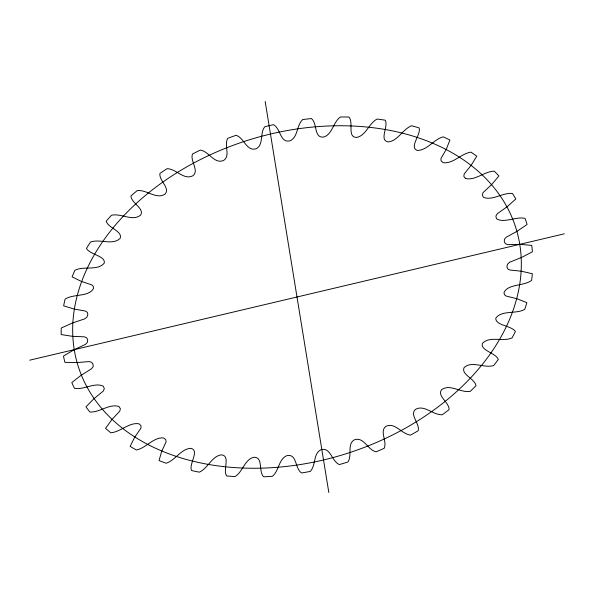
<?xml version="1.0" encoding="UTF-8"?>
<svg xmlns="http://www.w3.org/2000/svg" width="594" height="594" viewBox="0 0 594 594"><rect width="100%" height="100%" fill="white"/><g stroke="black" fill="none" stroke-linecap="round" stroke-linejoin="round"><path stroke-width="0.89" d="M29.7 360.179L564.3 233.821M465.317 178.23L463.817 176.299L464.196 173.953L471.324 165.073L476.737 156.185A241.268 172.676 -17.6 0 0 470.96 152.131C461.085 153.549 453.252 163.951 443.347 162.697A15.088 10.796 -17.6 0 1 443.005 162.504L441.067 160.848L440.948 158.561L446.309 149.183L449.918 140.013A241.268 172.676 -17.6 0 0 443.169 136.858C433.613 139.375 427.242 150.557 417.307 150.408A15.088 10.796 -17.6 0 1 416.914 150.267C409.058 147 421.295 134.519 419.141 127.91A241.268 172.676 -17.6 0 0 411.59 125.735C402.576 129.254 397.891 141.06 388.149 141.907A15.088 10.796 -17.6 0 1 387.719 141.825C379.069 139.746 388.751 126.425 385.194 120.181A241.268 172.676 -17.6 0 0 377.042 119.052C368.763 123.448 366.008 135.684 356.623 137.429A15.088 10.796 -17.6 0 1 356.177 137.4C347.126 136.843 353.816 122.535 348.968 117.04A241.268 172.676 -17.6 0 0 340.421 116.973C333.041 122.149 332.462 134.541 323.559 137.08A15.088 10.796 -17.6 0 1 323.099 137.11C313.788 137.682 317.5 123.203 311.397 118.555A241.268 172.676 -17.6 0 0 302.673 119.557C296.332 125.393 298.143 137.6 289.813 140.875A15.088 10.796 -17.6 0 1 289.345 140.964C280.101 142.753 280.554 128.267 273.455 124.688A241.268 172.676 -17.6 0 0 264.783 126.737C259.6 133.145 263.944 144.721 256.244 148.715A15.088 10.796 -17.6 0 1 255.784 148.856C246.562 151.47 244.089 137.815 236.115 135.291A241.268 172.676 -17.6 0 0 227.725 138.328C223.827 145.203 230.71 155.65 223.738 160.395A15.088 10.796 -17.6 0 1 223.299 160.588C214.219 164.167 209.006 151.411 200.356 150.074A241.268 172.676 -17.6 0 0 192.463 154.032C189.939 161.145 199.302 170.344 193.124 175.609A15.088 10.796 -17.6 0 1 192.716 175.846C183.821 180.346 176.247 168.8 167.1 168.674A241.268 172.676 -17.6 0 0 159.905 173.433C158.88 180.739 170.337 187.89 165.199 193.971A15.088 10.796 -17.6 0 1 164.842 194.253C156.2 199.643 146.659 189.501 137.214 190.585A241.268 172.676 -17.6 0 0 130.903 196.035C131.408 203.155 144.639 208.494 140.696 214.998A15.088 10.796 -17.6 0 1 140.384 215.31C132.15 221.607 121.005 212.964 111.457 215.258A241.268 172.676 -17.6 0 0 106.2 221.25C108.257 228.141 122.602 231.044 120.233 238.157A15.088 10.796 -17.6 0 1 119.988 238.491C112.593 245.671 99.792 238.573 90.511 242.048A241.268 172.676 -17.6 0 0 86.434 248.433C89.902 254.729 105.153 255.635 104.351 262.83A15.088 10.796 -17.6 0 1 104.173 263.179C97.631 271.154 83.791 265.674 74.911 270.263A241.268 172.676 -17.6 0 0 72.126 276.871L81.304 281.408L91.699 284.868L93.288 286.345L93.458 288.394A15.088 10.796 -17.6 0 1 93.347 288.751C88.484 297.171 72.995 293.703 65.065 299.168A241.268 172.676 -17.6 0 0 63.647 305.828L73.968 309.021L85.291 311.026L87.229 312.244L87.838 314.181A15.088 10.796 -17.6 0 1 87.801 314.53L87.014 317.003L84.704 318.874L72.438 322.995L61.227 328.022A241.268 172.676 -17.6 0 0 61.204 334.563L72.401 336.323L84.37 336.828L86.598 337.748L87.63 339.516A15.088 10.796 -17.6 0 1 87.674 339.865L87.4 342.322L85.447 344.394L73.842 349.866L63.491 356.066A241.268 172.676 -17.6 0 0 64.872 362.318L76.648 362.607L88.952 361.59L91.417 362.192L92.85 363.758A15.088 10.796 -17.6 0 1 92.968 364.077L93.221 366.468L91.669 368.688L81.014 375.363L71.8 382.581A241.268 172.676 -17.6 0 0 74.547 388.387C83.843 390.02 95.263 381.942 103.356 386.263A15.088 10.796 -17.6 0 1 103.542 386.56L104.314 388.81L103.215 391.127L93.793 398.841L85.952 406.883A241.268 172.676 -17.6 0 0 89.991 412.08C99.881 412.451 109.526 403.43 118.882 406.467A15.088 10.796 -17.6 0 1 119.134 406.719L120.396 408.776L119.773 411.122L111.828 419.668L105.561 428.333A241.268 172.676 -17.6 0 0 110.788 432.803C120.738 431.964 129.217 421.992 139.011 423.826A15.088 10.796 -17.6 0 1 139.33 424.042L141.053 425.846L140.919 428.17L134.66 437.325L130.131 446.384A241.268 172.676 -17.6 0 0 136.412 450C146.161 448.024 153.289 437.214 163.239 437.904A15.088 10.796 -17.6 0 1 163.602 438.075L165.748 439.582L166.112 441.817L161.694 451.351L159.021 460.573A241.268 172.676 -17.6 0 0 166.194 463.238C175.505 460.209 181.066 448.7 190.934 448.336A15.088 10.796 -17.6 0 1 191.342 448.448C199.599 450.935 188.669 464.152 191.491 470.515A241.268 172.676 -17.6 0 0 199.369 472.178C208.034 468.206 211.783 456.155 221.369 454.841A15.088 10.796 -17.6 0 1 221.807 454.9C230.702 456.199 222.475 470.077 226.693 475.972A241.268 172.676 -17.6 0 0 235.068 476.574C242.916 471.77 244.609 459.414 253.764 457.261A15.088 10.796 -17.6 0 1 254.225 457.261C263.506 457.387 258.175 471.636 263.706 476.789A241.268 172.676 -17.6 0 0 272.371 476.314C279.247 470.797 278.653 458.449 287.281 455.531A15.088 10.796 -17.6 0 1 287.748 455.479C297.045 454.276 294.966 468.822 301.589 472.95A241.268 172.676 -17.6 0 0 310.313 471.421C316.09 465.28 313.023 453.333 321.05 449.703A15.088 10.796 -17.6 0 1 321.517 449.584C330.687 447.26 331.816 461.545 339.352 464.553A241.268 172.676 -17.6 0 0 347.906 461.998C352.465 455.346 346.844 444.267 354.195 439.909A15.088 10.796 -17.6 0 1 354.648 439.746C363.803 436.635 367.686 449.888 376.017 451.819A241.268 172.676 -17.6 0 0 384.184 448.314C387.414 441.349 379.247 431.289 385.855 426.418A15.088 10.796 -17.6 0 1 386.278 426.202C395.277 422.156 401.722 434.34 410.64 435.075A241.268 172.676 -17.6 0 0 418.206 430.702C419.995 423.47 409.526 415.243 415.221 409.57A15.088 10.796 -17.6 0 1 415.607 409.318C424.391 404.373 432.989 415.228 442.315 414.753A241.268 172.676 -17.6 0 0 449.086 409.63C449.354 402.465 436.909 395.96 441.52 389.812A15.088 10.796 -17.6 0 1 441.854 389.523C450.319 383.679 460.699 393.072 470.225 391.379A241.268 172.676 -17.6 0 0 476.032 385.647C474.747 378.616 460.885 374.487 464.077 367.649A15.088 10.796 -17.6 0 1 464.36 367.33C472.089 360.565 484.266 368.473 493.651 365.57A241.268 172.676 -17.6 0 0 498.336 359.363C495.619 352.829 480.576 350.69 482.306 343.659A15.088 10.796 -17.6 0 1 482.521 343.317C489.523 335.729 502.873 342.018 511.983 337.979A241.268 172.676 -17.6 0 0 515.429 331.459C511.219 325.438 495.908 325.735 495.738 318.458A15.088 10.796 -17.6 0 1 495.886 318.102C501.626 309.868 516.312 314.375 524.754 309.326A241.268 172.676 -17.6 0 0 526.856 302.665L517.077 298.789L506.185 296.05L504.417 294.698L504.024 292.701A15.088 10.796 -17.6 0 1 504.098 292.345C508.271 283.687 524.131 286.256 531.615 280.353A241.268 172.676 -17.6 0 0 532.343 273.73L521.547 271.243L509.86 269.988L507.773 268.919L506.942 267.055A15.088 10.796 -17.6 0 1 506.942 266.706L507.476 264.233L509.615 262.258L521.591 257.44L532.41 251.811A241.268 172.676 -17.6 0 0 531.727 245.396L520.203 244.364L508.026 244.624L505.672 243.859L504.432 242.181A15.088 10.796 -17.6 0 1 504.351 241.847L504.365 239.419L506.118 237.266L517.285 231.17L527.101 224.443A241.268 172.676 -17.6 0 0 525.029 218.392C516.171 216.157 503.823 223.626 496.539 218.733A15.088 10.796 -17.6 0 1 496.391 218.421L495.879 216.097L497.208 213.825L507.276 206.608L515.83 198.953A241.268 172.676 -17.6 0 0 512.429 193.429C502.791 192.404 492.263 201.032 483.486 197.312A15.088 10.796 -17.6 0 1 483.264 197.037L482.246 194.877L483.115 192.538L491.825 184.378L498.901 176.002A241.268 172.676 -17.6 0 0 494.253 171.146C484.296 171.391 475.215 180.895 465.599 178.467A15.088 10.796 -17.6 0 1 465.317 178.23M265.169 101.448L328.831 492.552M223.53 466.587A229.499 164.248 -17.6 0 0 517.292 232.863A229.499 164.248 -17.6 0 0 150.178 191.558A229.499 164.248 -17.6 0 0 223.53 466.587"/></g></svg>
